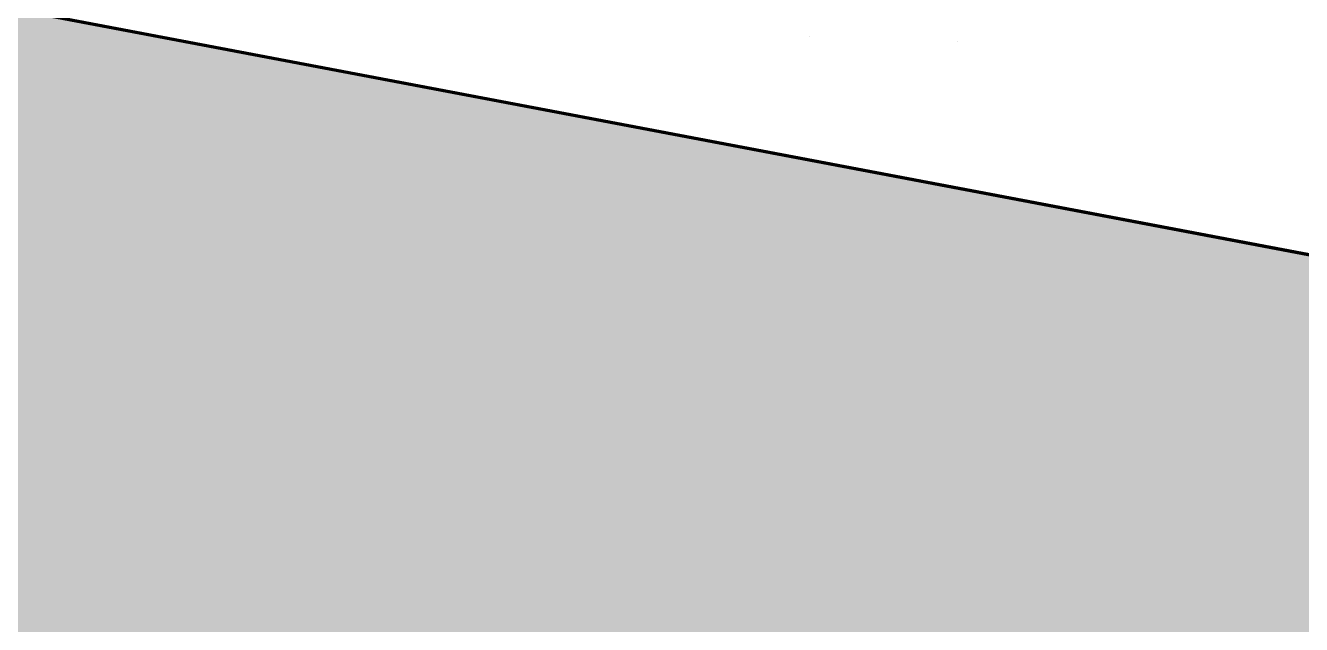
# Model space of a CAD drawing. Header units: millimetres. Extents: x 111 to 1506, y 14 to 566.
# Drawn here: x 216.162 to 218.19, y 93.291 to 94.242 of the extents above; entities that cross this region are included whole.
import ezdxf

# ---------------------------------------------------------------- set-up
doc = ezdxf.new("R2010")
doc.units = ezdxf.units.MM
doc.layers.add('ARBOLES', color=78, linetype='Continuous', lineweight=5)
doc.layers.add('G', color=254, linetype='Continuous', lineweight=5)

# ---------------------------------------------------------------- blocks, each defined once
blk = doc.blocks.new('E1E')
at = {"layer": 'ARBOLES', "ltscale": 0.2}
for p, q in [((95.5359, 59.5519), (95.5359, 59.5519)), ((95.2708, 59.4541), (95.2708, 59.4541))]:
    blk.add_line(p, q, dxfattribs=at)

msp = doc.modelspace()

# ---------------------------------------------------------------- hatches: boundary and pattern name
at = {"layer": 'G', "lineweight": 100, "ltscale": 1000}
h = msp.add_hatch(dxfattribs=at)
h.set_pattern_fill('AR-HBONE', color=256, scale=0.046, angle=-105.01068, style=0)
h.set_pattern_definition([(299.989322, (1759.44181, -290.11183), (0.251336119, -0.067395514), [0.552, -0.184]), (29.989322, (1759.53378, -290.2712), (0.251336119, -0.067395514), [0.552, -0.184])])
edge = h.paths.add_edge_path()
edge.add_line((245.14386, 88.77243), (288.23794, 78.57046))
edge.add_line((288.23794, 78.57046), (200.7159, 95.15598))
edge.add_line((200.7159, 95.15598), (201.10543, 97.11776))
edge.add_line((201.10543, 97.11776), (290.19297, 80.23558))

# ---------------------------------------------------------------- linework, layer by layer
at = {"lineweight": 100, "ltscale": 1000}
for points in [[(225.72458, 115.71718), (218.21115, 93.87621), (203.07053, 96.74537), (204.83928, 105.65331), (205.02732, 106.60034), (205.09306, 106.93146), (205.39025, 108.42818), (205.61838, 109.61552), (205.62655, 109.67845), (207.96081, 121.46054), (209.42328, 124.62156), (225.58665, 115.76739)], [(290.19297, 80.23558), (290.19297, 80.23558), (203.07053, 96.74537)]]:
    msp.add_lwpolyline(points, dxfattribs=at)

# ---------------------------------------------------------------- block references
at = {"layer": 'ARBOLES', "color": 0, "xscale": 0.8310831642732954, "yscale": 0.8310831642732954, "zscale": 0.8310831642732954, "rotation": 157.9147716791316}
msp.add_blockref('E1E', (309.58844, 110.23335), dxfattribs=at)

doc.saveas('drawing.dxf')
